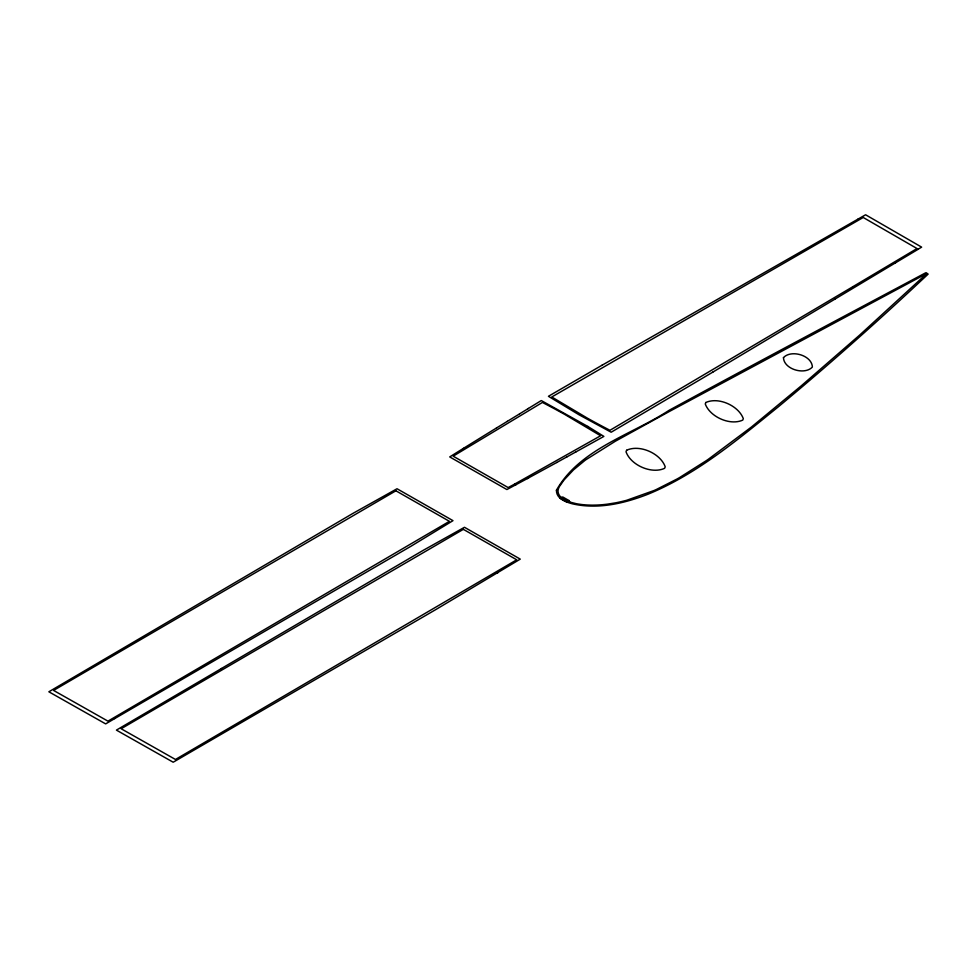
<?xml version="1.0" encoding="UTF-8"?>
<svg xmlns="http://www.w3.org/2000/svg" width="977" height="977" viewBox="0 0 977 977"><rect width="100%" height="100%" fill="white"/><g stroke="black" fill="none" stroke-linecap="round" stroke-linejoin="round"><path stroke-width="1.47" d="M221.376 668.549L423.102 550.405L464.478 527.287L520.265 559.125L436.011 609.453L173.185 762.219L116.41 730.112L221.486 668.512M602.003 365.264L857.953 219.141M570.678 502.276L575.795 503.57A32.607 18.819 0 0 0 578.653 504.095L581.413 504.486A29.798 17.207 0 0 0 583.782 504.743L586.859 504.975A27.637 15.962 0 0 0 588.276 505.048L591.818 505.146A30.214 17.439 0 0 0 593.442 505.133L596.275 505.072A37.541 21.677 0 0 0 598.046 504.999L601.111 504.804A46.066 26.599 0 0 0 603.029 504.645L605.655 504.364A56.361 32.546 0 0 0 607.682 504.12L615.461 502.862A54.114 31.24 0 0 0 617.672 502.422L619.919 501.934A47.641 27.503 0 0 0 622.202 501.409L624.523 500.835A37.431 21.616 0 0 0 626.855 500.224L653.918 490.564A67.865 39.178 0 0 0 656.471 489.428L677.122 478.962A163.379 94.329 0 0 0 679.711 477.472L706.005 460.839A188.207 108.655 0 0 0 708.667 459.007L751.398 427.047L801.201 385.878L859.626 335.099L926.953 273.389L669.379 411.476L615.351 441.238L586.212 459.532A100.509 58.022 0 0 0 584.6 460.704L573.487 469.9L564.45 479.524A73.128 42.219 0 0 0 563.668 480.525L562.679 481.844A34.097 19.687 0 0 0 562.007 482.821L561.604 483.468A27.087 15.632 0 0 1 560.957 484.409L560.261 485.313A28.492 16.45 0 0 0 559.125 487.108A22.434 12.957 0 0 0 558.612 488.292L558.514 488.573A48.007 27.722 0 0 0 558.27 489.44L558.087 490.283A15.009 8.671 0 0 0 558.026 491.37L558.087 491.895A26.257 15.156 0 0 0 558.343 493.153A19.137 11.052 0 0 0 561.103 497.354L561.36 497.537A25.976 14.997 0 0 0 564.437 499.662L564.682 499.809A20.285 11.712 0 0 0 566.88 500.871L570.397 502.178M834.798 299.194L895.555 262.801M918.124 249.196L921.653 247.144L865.598 214.781L857.953 219.141M462.744 448.785L449.725 456.918L506.88 489.55L515.941 484.702M462.878 448.699L463.965 448.028M464.136 447.918L496.487 427.975M496.487 427.975L507.356 421.343M895.543 262.801L918.295 249.196M507.356 421.331L519.581 413.882M712.831 372.103L834.81 299.194M712.844 372.103L611.162 432.225L578.97 414.749L548.427 396.296L602.003 365.251M527.665 408.923L519.556 413.869M527.653 408.911L528.423 408.459M528.41 408.447L541.282 400.558L587.824 426.448M114.627 718.632L105.663 723.896L48.85 691.789L352.685 513.536L397.028 488.744L452.986 520.656L411.268 546.07L114.639 718.632M497.317 573.023L497.965 572.644M575.893 451.899L566.892 456.906M575.905 451.911L603.884 436.401L587.836 426.448M566.88 456.894L556.817 462.475M556.817 462.475L527.36 478.571M528.545 477.936L515.673 484.848M514.549 484.14L600.611 435.766L564.914 414.529A828.52 478.339 0 0 0 542.406 402.439L453.169 456.174L508.138 487.56L514.806 483.994M556.426 490.246C556.304 498.636 565.512 501.97 572.375 503.814C597.765 509.676 624.352 503.485 648.13 494.167C696.882 474.126 737.708 439.674 778.278 406.847C829.632 364.189 879.532 319.821 928.15 274.085L925.793 272.742C840.135 318.38 754.403 363.896 669.147 410.279C631.313 434.96 579.825 448.87 556.426 490.246M783.456 357.631C783.884 369.367 804.694 375.388 812.375 367.047C811.948 355.323 791.138 349.302 783.456 357.631M705.834 402.5L705.26 403.953C710.023 416.923 730.112 425.923 742.752 420.098L743.314 418.644C738.551 405.675 718.474 396.686 705.834 402.5M626.623 450.25L626.013 451.765C630.776 465.211 651.622 474.395 664.604 468.313L665.215 466.798C660.464 453.352 639.605 444.169 626.623 450.25M568.968 500.542L567.1 502.129L560.004 498.099L562.715 496.975L568.968 500.542M853.019 286.603L609.978 430.295A828.52 478.339 0 0 1 587.47 418.205L551.761 396.98L863.216 217.48L917.012 248.537L853.019 286.603M463.342 529.339L121.148 728.744L175.469 759.471L516.723 559.797L463.342 529.339M395.893 490.796L53.576 690.421L107.946 721.148L449.432 521.327L395.893 490.796"/></g></svg>
